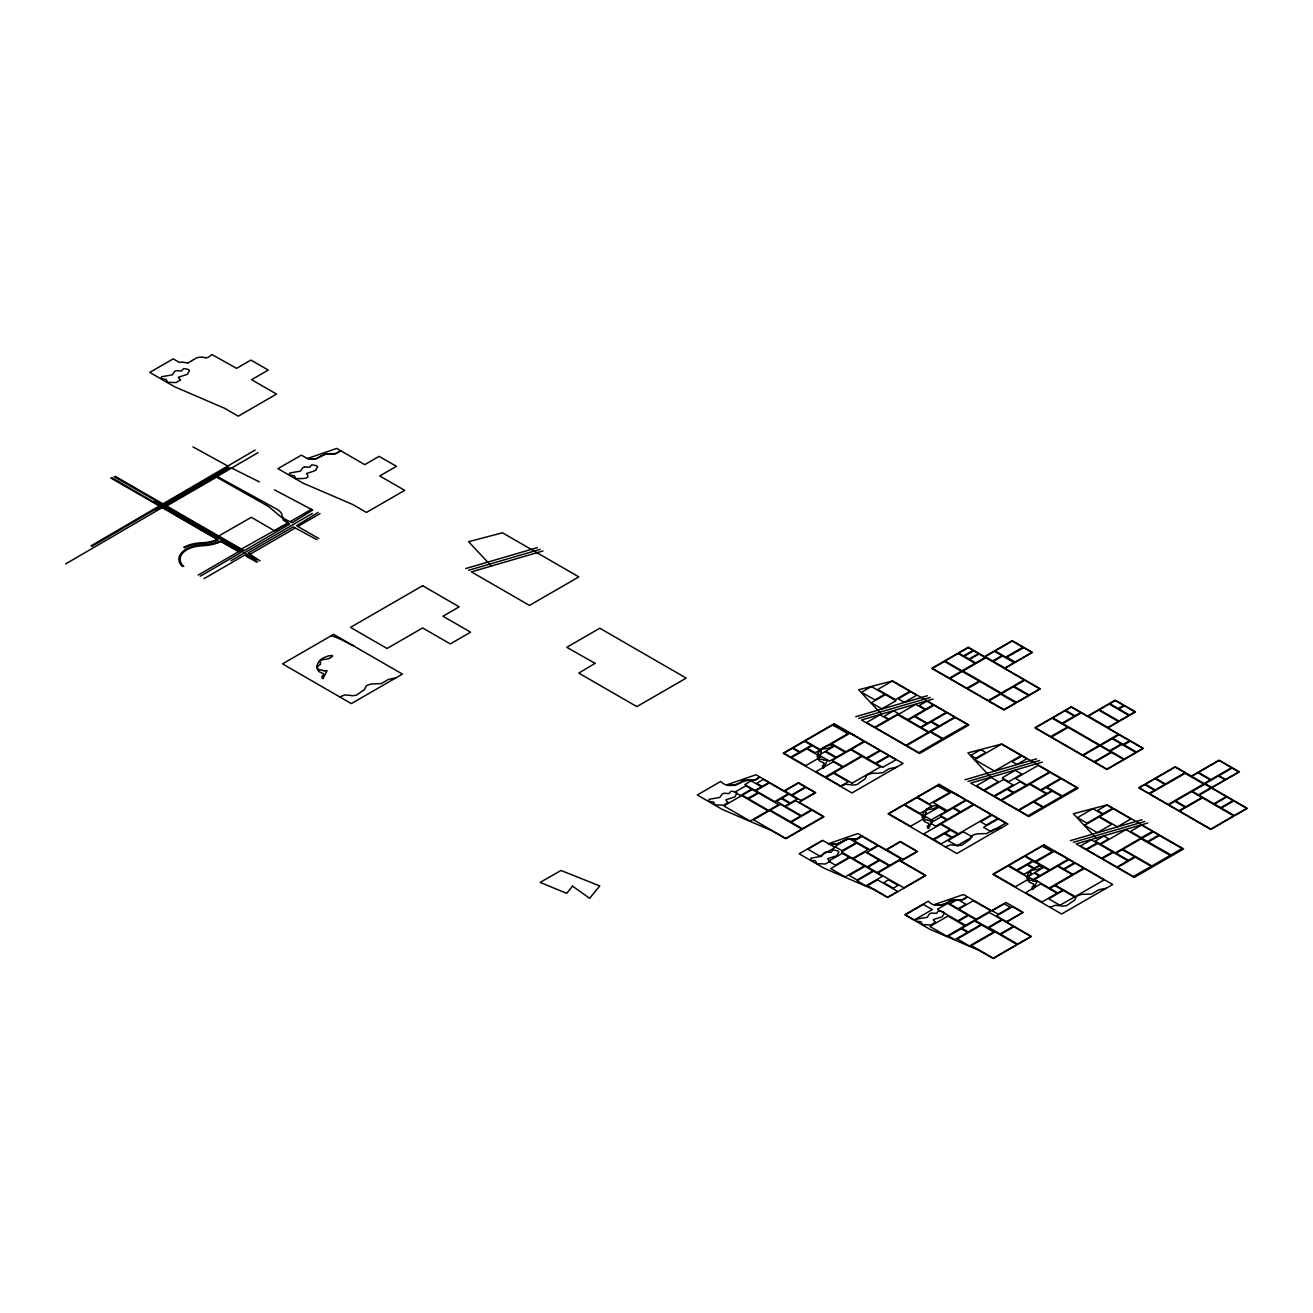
<?xml version="1.0" encoding="UTF-8"?>
<svg xmlns="http://www.w3.org/2000/svg" width="1313" height="1313" viewBox="0 0 1313 1313"><rect width="100%" height="100%" fill="white"/><g stroke="black" fill="none" stroke-linecap="round" stroke-linejoin="round"><path stroke-width="1.5" d="M315.793 469.759L317.664 466.854A5.728 3.315 0 0 0 316.925 466.115A4.53 2.61 0 0 0 315.793 465.491L311.755 464.818L310.41 466.378A3.66 2.117 0 0 1 309.704 467.231L306.668 467.1A2.019 1.165 0 0 0 305.699 466.919L304.567 467.034M315.678 470.3L313.019 471.416A7.583 4.382 0 0 0 311.033 472.056L306.618 473.468A5.318 3.069 0 0 0 307.029 474.37C311.296 479.426 299.922 478.49 297.132 478.572A2.872 1.658 0 0 1 295.244 478.277C294.654 474.567 293.882 476.012 289.927 475.076A3.283 1.904 0 0 1 289.484 474.387L289.467 473.812A4.234 2.445 0 0 1 289.878 472.992L300.496 471.121L302.351 468.364A3.758 2.166 0 0 1 304.55 467.001M329.793 658.026L332.632 656.188A2.495 1.444 0 0 0 332.091 655.433L328.316 655.926A25.817 14.903 0 0 1 326.051 656.812L324.59 657.337A14.18 8.19 0 0 0 321.094 659.438L319.995 660.39M830.374 747.376L833.213 745.538A2.495 1.444 0 0 0 832.672 744.783L828.897 745.275A25.817 14.903 0 0 1 826.632 746.161L825.171 746.687M935.299 807.955L938.139 806.116A2.495 1.444 0 0 0 937.597 805.361L933.822 805.854A25.817 14.903 0 0 1 931.557 806.74L930.113 807.265M1040.06 868.435L1042.899 866.596A2.495 1.444 0 0 0 1042.358 865.841L1038.583 866.334A25.817 14.903 0 0 1 1036.318 867.22L1034.857 867.745A14.18 8.19 0 0 0 1031.361 869.846L1030.262 870.798A25.587 14.771 0 0 0 1027.964 874.179L1027.718 874.688A20.844 12.03 0 0 0 1026.996 877.675M818.262 753.104L818.015 753.662A20.844 12.03 0 0 0 817.31 756.616M927.421 826.337L927.503 827.666A6.713 3.873 0 0 0 928.488 828.651L932.575 820.559L931.475 820.641A7.944 4.579 0 0 0 930.654 820.707M329.661 658.355L325.526 659.323A23.929 13.819 0 0 0 324.36 659.389L323.802 659.454M830.276 747.622L826.107 748.673A23.929 13.819 0 0 0 824.941 748.738L824.383 748.804A5.498 3.168 0 0 0 820.986 749.936M935.201 808.201L931.032 809.251A23.929 13.819 0 0 0 929.867 809.317L929.309 809.382A5.498 3.168 0 0 0 925.928 810.515L925.813 811.943M1039.962 868.681L1035.793 869.731A23.929 13.819 0 0 0 1034.611 869.797L1034.07 869.863A5.498 3.168 0 0 0 1030.672 870.995L1030.574 872.423M820.543 749.772L821.626 748.771A14.18 8.19 0 0 1 825.138 746.654M320.963 456.35L326.51 453.658L335.849 453.642L340.658 450.704L338.229 452.263M338.032 452.427L334.684 453.888L325.575 453.871L315.054 459.173L307.324 458.549L301.399 455.119L277.946 468.659L302.926 483.086L352.623 504.471L366.425 512.447L404.699 490.356L379.769 475.963L396.428 466.328L379.129 456.35L364.768 464.638L336.702 448.422L307.324 458.549L315.596 459.123L321.176 456.202M821.035 749.953L820.888 751.364M926.568 809.35L925.534 810.285A25.587 14.771 0 0 0 923.22 813.699L922.973 814.158A20.844 12.03 0 0 0 922.235 817.195M757.141 778.937C763.116 774.21 754.417 782.417 751.167 780.103M842.175 841.485L847.706 838.81L856.88 838.843L861.853 835.856L857.356 838.679L853.04 838.925M964.612 898.716C970.586 893.989 961.92 902.162 958.638 899.881M758.061 778.166C753.137 782.778 745.128 777.05 740.286 782.663M965.531 897.944C960.624 902.573 952.614 896.845 947.756 902.458M740.089 782.811L734.919 785.437L726.647 784.862L756.025 774.752L784.091 790.951L798.435 782.663L815.75 792.658L799.092 802.276L824.022 816.67L785.748 838.777L771.946 830.801L722.248 809.415L697.269 794.989L720.706 781.448C730.816 791.312 740.581 780.152 750.839 780.053M834.789 847.279L822.595 840.271L799.141 853.795L824.121 868.221L873.818 889.623L887.621 897.583L925.895 875.492L900.964 861.098L917.623 851.481L900.324 841.485L885.963 849.774L857.898 833.574L828.519 843.685C837.776 847.23 843.865 837.71 852.711 838.876M947.559 902.605L942.389 905.231L934.117 904.657L963.496 894.53L991.561 910.746L1005.922 902.458L1023.221 912.437L1006.562 922.071L1031.493 936.464L993.219 958.556L979.416 950.579L929.719 929.194L904.739 914.767L928.193 901.227C938.286 911.091 948.068 899.947 958.309 899.848M841.961 841.633L837.513 844.078L834.625 844.078M192.19 360.501L196.753 357.809A7.402 4.284 0 0 1 201.71 357.3M823.678 764.888A3.348 1.937 0 0 1 823.267 765.184L822.956 765.397A3.496 2.019 0 0 0 822.48 765.758L822.578 767.087A6.713 3.873 0 0 0 823.563 768.072L827.65 759.981L826.468 760.063A7.944 4.579 0 0 0 825.729 760.129M317.894 666.036L320.388 664.362A9.519 5.498 0 0 0 320.323 664.017L320.257 663.508A3.693 2.134 0 0 1 320.454 663.065L320.47 663.016A2.462 1.428 0 0 0 320.684 662.556L320.536 662.326M818.475 755.385L820.986 753.777A9.519 5.498 0 0 0 820.904 753.367L820.838 752.858A3.693 2.134 0 0 1 821.035 752.415L821.052 752.382A2.462 1.428 0 0 0 821.265 751.906L821.117 751.676M923.4 815.964L925.911 814.355A9.519 5.498 0 0 0 925.829 813.945L925.763 813.436A3.693 2.134 0 0 1 925.96 812.993L925.977 812.96A2.462 1.428 0 0 0 926.19 812.484M339.755 696.908L345.073 694.889L350.965 695.496A18.628 10.75 0 0 0 352.229 695.759L356.397 695.234L362.683 690.802A12.211 7.041 0 0 0 364.571 689.374L366.179 686.026A5.104 2.954 0 0 1 366.918 685.402L370.643 684.155A12.949 7.468 0 0 1 373.745 683.876L381.279 683.613L387.532 679.921A9.733 5.613 0 0 1 388.845 679.313L395.87 677.902M840.336 786.257L845.654 784.238L851.546 784.846A18.628 10.75 0 0 0 852.81 785.108L856.979 784.583L863.265 780.152A12.211 7.041 0 0 0 865.152 778.724L866.761 775.376A5.104 2.954 0 0 1 867.516 774.752L871.225 773.505A12.949 7.468 0 0 1 874.327 773.226L876.51 773.226M945.262 846.836L950.579 844.817L956.471 845.424A18.628 10.75 0 0 0 957.735 845.687L961.904 845.162L968.19 840.73A12.211 7.041 0 0 0 970.077 839.302L971.686 835.954A5.104 2.954 0 0 1 972.441 835.331L976.15 834.083A12.949 7.468 0 0 1 979.252 833.804L986.785 833.558L993.038 829.849A9.733 5.613 0 0 1 994.351 829.242L1001.392 827.83M1050.023 907.316L1055.34 905.297L1061.232 905.904A18.628 10.75 0 0 0 1062.496 906.167L1066.665 905.642L1072.951 901.21A12.211 7.041 0 0 0 1074.838 899.782L1076.447 896.434A5.104 2.954 0 0 1 1077.185 895.811L1080.911 894.563A12.949 7.468 0 0 1 1084.013 894.284L1091.546 894.038L1097.799 890.329A9.733 5.613 0 0 1 1099.112 889.722L1106.137 888.31M91.024 545.831L255.116 450.064M91.959 546.323L228.675 466.509L192.962 446.88M155.804 510.183L228.199 467.92M65.65 563.95L230.694 467.576L259.432 481.92M218.106 475.946L258.037 452.624M287.301 523.345L241.411 549.08M290.534 521.458L311.411 509.329M230.94 560.749L312.363 513.416M318.058 512.415L296.557 525.742L318.862 538.576M250.241 554.168L295.048 528.105M298.724 525.971L320.06 513.58M861.804 692.115L871.11 686.732M878.069 689.259L891.904 681.266M875.147 699.813L884.453 694.446M784.222 752.973L792.084 748.443M793.364 747.688L804.278 741.402M805.542 740.663L832.442 725.137L835.084 726.089A75.662 43.69 0 0 1 841.863 728.994L854.566 735.477M871.619 702.586L885.11 694.807M932.69 668.169L944.523 661.539M945.344 660.866L957.768 653.693M959.048 652.955L967.976 647.818M963.857 655.729L972.769 650.591M964.497 656.106L973.409 650.953M791.132 756.977L798.993 752.431M800.29 751.692L811.188 745.39M745.177 784.337L750.888 781.038M791.772 757.338L806.839 748.853M807.659 748.18L811.828 745.768M735.05 792.034L745.505 785.995M895.778 699.484L909.614 691.491M898.568 698.614L910.237 691.869M895.745 700.945L881.86 708.807M969.306 658.88L978.218 653.726M969.93 659.241L978.858 654.087M756.977 783.073L763.066 779.561M866.908 722.363L879.694 714.978M740.827 795.35L751.266 789.326M820.658 749.395L847.558 733.852M815.439 752.661L819.607 750.265M724.152 805.722L741.32 795.809M742.584 795.071L751.889 789.704M831.999 743.585L849.675 733.376M904.723 702.16L916.408 695.43M985.521 656.451L994.105 651.494M995.402 650.756L1011.896 641.22M755.418 790.262L761.13 786.963M762.426 786.208L768.515 782.696M949.644 677.968L961.018 671.403M962.314 670.648L974.722 663.492M976.002 662.753L984.914 657.6M884.338 716.176L893.332 710.99M950.3 678.329L962.052 671.55M963.332 670.812L985.571 657.977M756.173 790.557L769.139 783.073M819.279 754.893L824.794 751.692M826.074 750.954L834.132 746.309M748.115 798.255L757.42 792.888M748.771 798.632L758.651 793.134M805.952 765.528L820.559 757.109M887.883 719.705L874.688 727.156M889.164 718.966L898.141 713.763M875.722 727.468L897.435 714.929M898.699 714.19L915.407 704.539M1001.622 655.844L992.628 660.866M993.678 661.161L1002.262 656.205M919.461 705.393L926.568 701.29M1006.086 656.91L1022.581 647.391M1007.169 657.025L1023.697 647.703M829.849 760.998L835.363 757.798M836.644 757.059L844.702 752.415M845.999 751.66L863.675 741.468M832.54 760.194L850.414 749.871M851.694 749.116L864.315 741.829M816.226 771.453L833.328 761.786M907.94 719.524L924.647 709.873M933.051 705.032L925.534 709.201M785.059 790.771L798.123 783.221M908.612 719.885L914.111 716.717M915.374 715.979L933.691 705.409M978.94 681.299L966.778 688.16M967.812 688.455L979.58 681.66M1005.184 667.808L1013.767 662.852M1015.523 661.85L1031.558 652.577M775.015 801.439L787.997 793.955M776.836 801.143L780.989 798.747M782.269 798.009L788.588 794.365M791.903 794.726L804.984 787.176M792.478 795.136L805.624 787.537M825.5 776.804L842.142 767.202M843.406 766.464L861.279 756.14M750.445 820.904L767.613 810.991M768.876 810.236L778.297 804.803M834.247 772.504L861.935 756.518M826.222 777.247L833.542 773.242M753.892 819.64L769.336 810.728M770.616 809.973L780.086 804.508M879.497 750.593L866.449 757.946M920.873 726.975L926.371 723.791M927.651 723.069L945.967 712.483M867.532 758.258L880.153 750.97M785.174 805.969L789.343 803.556M790.623 802.817L796.925 799.174M921.513 727.353L930.556 722.134M931.836 721.395L946.624 712.861M785.814 806.33L795.333 800.848M814.799 792.839L801.209 800.503M906.233 745.078L927.946 732.539M938.253 726.581L928.816 731.866M939.55 725.843L954.321 717.308M875.804 763.034L888.425 755.746M906.873 745.439L929.899 732.145M931.163 731.407L954.945 717.686M876.46 763.411L889.082 756.124M988.508 700.403L1000.26 693.609M1001.54 692.87L1023.779 680.036M841.19 785.88L848.017 781.941M989.149 700.765L1000.342 694.314M1001.638 693.559L1013.144 686.912M1014.424 686.174L1024.435 680.397M880.202 767.055L852.104 783.122M895.712 759.948L882.681 767.317M790.82 821.643L800.29 816.177M801.587 815.439L811.106 809.957M791.476 822.036L811.746 810.334M919.084 752.497L942.11 739.203M967.172 724.743L942.98 738.546M1004.199 709.463L1015.392 702.997M1016.689 702.258L1028.194 695.595M1029.474 694.856L1039.486 689.079M786.077 838.219L801.504 829.307M802.785 828.552L823.054 816.85M808.119 849.002L822.611 840.632M971.095 755.205L980.466 749.789M976.101 758.093L985.472 752.694M975.034 759.439L1001.146 744.356M1035.744 727.648L1051.795 718.375M1053.092 717.653L1064.712 710.94M1065.992 710.202L1071.031 707.297M889.131 813.551L903.738 805.132M905.018 804.393L917.032 797.664M917.836 796.991L937.367 785.716M835.101 846.36L848.477 838.646M834.789 847.656L819.886 856.092M854.566 840.681L861.755 836.529M1062.43 723.036L1074.05 716.34M1080.369 712.68L1074.887 715.667M855.846 842.897L842.027 850.676M1063.054 723.414L1080.993 713.057M841.764 851.743L856.47 843.258M828.93 861.016L841.945 853.499M949.381 792.642L929.44 803.999M933.691 802.44L951.498 792.166M1067.157 727.254L1050.695 736.593M1051.746 736.888L1067.797 727.615M1088.559 715.946L1098.357 710.284M1099.638 709.545L1108.829 704.228M1110.092 703.489L1114.918 700.715M920.364 813.239L931.902 806.592M994.811 770.846L1020.923 755.779M1012.389 761.442L1021.58 756.14M835.774 864.955L848.789 857.438M831.031 868.435L849.56 857.734M924.204 815.471L938.779 807.265M976.577 785.699L990.659 777.575M852.99 858.226L867.696 849.741M853.647 858.604L864.857 852.137M1017.296 764.281L1026.487 758.98M910.894 826.107L925.484 817.687M870.224 849.708L877.412 845.572M867.351 852.104L878.036 845.949M1118.495 708.347L1123.321 705.573M1119.136 708.725L1124.437 705.869M1002.41 777.706L1014.933 770.485M931.574 819.722L945.672 811.582M947.592 810.466L965.4 800.191M940.485 815.307L952.631 808.299M953.895 807.561L966.023 800.553M984.044 789.999L998.11 781.875M984.701 790.377L1003.247 779.676M930.622 822.857L940.814 816.965M886.932 849.593L899.996 842.043M1008.991 781.514L1021.514 774.276M864.052 866.104L845.112 876.871M1015.885 778.264L1037.894 765.561M849.527 875.229L864.693 866.482M936.038 825.992L946.246 820.1M947.526 819.361L959.655 812.353M960.935 811.615L973.048 804.623M924.007 833.689L940.617 824.301M941.421 823.628L973.704 804.984M1108.221 727.287L1118.02 721.641M1119.3 720.903L1128.491 715.585M1129.754 714.846L1134.58 712.073M867.598 866.662L878.807 860.196M868.254 867.04L879.464 860.573M1012.832 785.207L993.843 795.99M994.926 796.285L1006.677 789.49M1007.974 788.752L1019.741 781.957M857.422 879.792L872.587 871.028M857.34 880.58L873.227 871.405M1001.13 799.863L1012.881 793.068M1025.929 785.535L1013.767 792.396M1027.209 784.797L1049.218 772.093M949.693 829.882L933.149 839.27M1001.77 800.241L1029.655 784.337M1030.459 783.648L1049.858 772.454M934.183 839.565L944.211 833.771M945.491 833.033L950.333 830.243M877.527 872.39L888.737 865.924M890.001 865.185L900.685 859.014M878.151 872.768L899.011 860.721M1082.88 754.877L1098.932 745.603M1100.212 744.865L1118.151 734.509M1083.52 755.238L1099.572 745.965M1100.852 745.226L1111.832 738.891M1113.112 738.136L1118.774 734.87M916.671 851.661L903.196 859.276M866.17 885.684L882.073 876.51M867.86 885.454L877.265 880.022M957.472 834.379L952.237 837.234M958.753 833.624L991.036 814.996M941.372 843.717L951.4 837.924M948.298 840.468L963.036 831.95M980.909 821.577L991.692 815.357M1040.963 789.72L1060.362 778.527M1041.603 790.081L1045.854 787.636M1047.134 786.897L1061.002 778.904M1110.01 750.527L1120.99 744.176M1110.65 750.888L1121.63 744.553M884.026 882.434L888.179 880.022M1123.6 744.192L1129.262 740.926M1094.468 761.556L1110.535 752.283M1124.24 744.569L1130.378 741.238M1095.108 761.934L1111.175 752.661M986.605 824.876L997.388 818.656M983.847 827.223L998.028 819.033M957.193 845.605L971.932 837.103M1018.527 809.908L1045.952 794.086M1047.216 793.331L1051.467 790.886M1019.151 810.285L1033.233 802.145M1034.513 801.406L1052.107 791.263M893.628 887.982L897.797 885.569M991.249 831.506L1005.446 823.3M1107.253 768.942L1123.304 759.669M1124.585 758.93L1135.564 752.595M1142.507 748.574L1136.434 751.922M1028.325 815.57L1042.407 807.446M1043.687 806.707L1061.281 796.548M1062.562 795.826L1076.43 787.816M887.933 897.025L897.321 891.609M904.066 887.719L924.926 875.673M905.691 914.587L922.99 904.608M1077.809 817.441L1092.629 808.89M1097.701 810.334L1106.58 805.214M1139.618 787.636L1144.46 784.829M1145.757 784.091L1154.767 778.888M1156.047 778.149L1174.889 767.268M914.669 919.757L931.967 909.778M993.892 874.048L1007.744 866.038M1009.04 865.3L1024.386 856.437M1025.666 855.699L1042.128 846.196L1044.754 847.148A75.662 43.69 0 0 1 1051.549 850.053L1064.252 856.536M937.728 909.039L947.231 903.557M1087.328 822.956L1102.165 814.388M1112.292 808.513L1103.018 813.715M1084.915 825.073L1098.62 817.146M1099.917 816.423L1112.948 808.89M950.103 903.738L957.259 899.602M1149.351 793.249L1154.209 790.442M1155.489 789.704L1164.5 784.501M1165.78 783.763L1184.638 772.881M1017.05 869.928L1032.395 861.049M1150.007 793.626L1184.802 773.538M1017.673 870.306L1026.75 865.054M1028.03 864.315L1033.036 861.426M1051.959 851.874L1035.104 861.443M1036.269 861.673L1054.076 851.382M958.457 908.547L965.613 904.411M959.097 908.924L973.114 900.833M930.244 926.289L947.658 916.244M1191.958 776.18L1197.538 772.963M1198.818 772.225L1218.792 760.687M1024.37 874.163L1033.446 868.927M1034.726 868.172L1039.732 865.3M1097.701 832.458L1111.422 824.548M1080.78 845.851L1091.087 839.893M1033.791 873.161L1028.21 876.378L1030.672 874.835A9.519 5.498 0 0 0 1030.59 874.425L1030.508 873.916A3.693 2.134 0 0 1 1030.721 873.473L1030.738 873.44A2.462 1.428 0 0 0 1030.951 872.964L1030.803 872.735M1035.071 872.423L1043.704 867.433M1117.626 826.648L1130.657 819.115M1015.638 886.603L1029.49 878.594M1095.469 840.927L1103.626 836.233M958.014 920.741L967.5 915.259M958.638 921.102L968.141 915.621M1033.397 879.382L1038.977 876.148M1040.257 875.41L1048.89 870.421M1050.17 869.698L1067.978 859.408M1086.343 849.068L1096.667 843.11M1034.808 879.3L1057.211 866.367M1058.475 865.628L1068.618 859.769M1086.983 849.429L1097.766 843.422M1204.382 783.352L1209.962 780.135M1211.243 779.397L1231.233 767.859M1100.278 843.701L1108.418 839.007M1168.472 804.278L1203.266 784.189M1100.901 844.078L1125.668 829.783M1169.095 804.656L1174.593 801.472M1175.874 800.733L1191.334 791.821M1192.631 791.083L1204.842 784.222M1205.498 783.451L1218.037 776.213M1219.317 775.474L1231.873 768.22M947.116 936.021L964.513 925.977M965.794 925.238L975.296 919.757M976.577 919.018L990.609 910.927M1063.94 868.779L1074.083 862.92M948.774 935.808L961.346 928.767M962.166 928.078L974.279 921.102M975.543 920.347L988.935 912.617M992.53 910.549L1003.936 903.968M1064.58 869.14L1075.183 863.232M1130.772 831.277L1141.243 825.237M1025.88 892.512L1040.487 884.076M1198.818 794.66L1210.57 787.866M1212.096 787.258L1224.635 780.02M1225.915 779.282L1238.471 772.028M1199.475 795.022L1211.226 788.243M998.553 914.029L1009.96 907.447M955.158 939.501L967.254 932.509M968.534 931.77L980.647 924.779M996.895 915.735L1012.274 906.856M1179.271 810.531L1184.786 807.347M1186.049 806.625L1201.51 797.697M957.637 938.779L981.271 925.14M1179.911 810.909L1202.15 798.074M1049.53 887.818L1071.933 874.868M1073.213 874.13L1083.356 868.287M1050.154 888.179L1054.897 885.651M1055.718 884.978L1083.996 868.664M1101.952 858.062L1112.259 852.121M1102.575 858.423L1113.358 852.416M1115.771 852.662L1140.521 838.367M1152.256 831.589L1141.358 837.694M1116.411 853.023L1121.975 849.823M1123.239 849.084L1140.931 838.876M1142.212 838.137L1153.372 831.9M987.95 927.52L1001.343 919.789M989.362 927.438L1001.983 920.15M1006.907 921.513L1022.269 912.633M1042.145 901.9L1056.735 893.464M1058.032 892.725L1062.283 890.263M1049.054 898.634L1062.923 890.624M1147.874 841.403L1158.558 835.232M1214.23 803.556L1225.997 796.761M1148.514 841.781L1159.198 835.61M1214.87 803.917L1226.621 797.139M969.765 945.787L993.416 932.148M971.718 945.409L994.811 932.066M1000.391 933.806L1013.012 926.535M1117.199 866.875L1127.522 860.934M1128.803 860.179L1134.366 856.979M1001.048 934.183L1013.652 926.896M1221.057 807.495L1232.825 800.717M1117.855 867.253L1135.006 857.34M1221.697 807.872L1233.465 801.078M1074.215 897.156L1059.903 905.231M1075.511 896.418L1103.79 880.087M1211.111 828.913L1233.35 816.079M1234.63 815.324L1246.382 808.545M1150.927 866.531L1133.365 876.51M1152.19 865.809L1169.883 855.584M1171.163 854.845L1181.848 848.674M993.531 957.998L1016.623 944.671M1017.903 943.916L1030.524 936.629M465.688 568.578L537.263 547.652M468.61 570.269L540.201 549.343M542.991 550.951L471.4 571.877L529.467 605.408L578.852 576.899L502.469 532.799L468.577 541.695L491.357 566.034M855.764 716.685L927.339 695.759M858.686 718.375L930.277 697.449M933.051 699.058L861.476 719.984L919.543 753.514L968.928 725.006L892.545 680.905L858.653 689.801L881.433 714.141M965.022 779.774L1036.614 758.832M967.96 781.465L1039.535 760.522M1042.325 762.131L970.734 783.057L1028.818 816.588L1078.186 788.079L1001.819 743.995L967.911 752.891L990.708 777.23M1070.44 840.632L1142.031 819.706M1073.378 842.322L1144.969 821.396M1147.743 823.005L1076.151 843.931L1134.235 877.461L1183.62 848.953L1107.236 804.853L1073.345 813.748L1096.125 838.088M187.792 362.782L187.07 362.897A2.101 1.215 0 0 1 186.413 362.897L184.952 362.585A9.027 5.219 0 0 0 182.113 362.142L179.142 362.273L173.218 358.859L149.764 372.4L174.76 386.826L224.457 408.212L238.244 416.188L276.518 394.081L251.587 379.687L268.262 370.069L250.947 360.074L236.586 368.362L212.115 354.625A12.687 7.336 0 0 0 210.113 355.889L209.949 356.086A5.991 3.463 0 0 1 205.96 357.858M979.022 654.038L984.914 657.222M969.092 658.945L964.497 656.467M962.216 671.485L978.94 680.922M874.95 699.878L861.804 692.476M907.775 719.59L898.699 714.551M1016.475 702.324L1001.638 693.937M804.442 741.336L811.188 745.029M1003.985 709.529L989.149 701.142M939.337 725.908L931.836 721.756M815.242 752.726L807.659 748.541M824.974 751.643L835.363 757.437M845.785 751.742L831.999 743.962M862.099 756.452L880.202 766.694M1118.955 734.804L1129.262 740.565M1121.811 744.487L1135.564 752.218M936.957 785.551L937.843 785.65M1050.023 772.389L1060.362 778.149M951.662 792.1L959.491 796.055M790.623 821.708L770.616 810.351M1052.271 791.197L1061.281 796.187M1033.397 802.095L1042.407 807.085M1018.33 809.973L1001.77 800.602M950.497 830.193L957.472 834.001M944.375 833.706L951.4 837.563M870.027 849.79L854.566 841.042M991.052 831.572L983.847 827.584M956.996 845.67L948.298 840.829M1091.251 839.828L1096.667 842.733M1141.095 838.81L1169.883 855.223M1159.379 835.544L1181.848 848.313M1033.2 861.361L1039.732 864.922M903.853 887.785L878.151 873.129M1034.529 868.238L1028.03 864.676M1043.884 867.368L1048.89 870.059M1170.966 854.911L1148.514 842.142M973.294 900.767L990.609 910.549M1041.931 901.965L1025.88 892.873M957.801 920.807L937.728 909.4M965.597 925.304L958.638 921.48M987.753 927.585L975.543 920.725M896.467 767.252L889.426 768.663A9.733 5.613 0 0 0 888.113 769.27L882.796 772.668L877.576 773.259M324.672 670.845L322.801 670.598M825.253 760.194L823.399 759.948M930.343 820.756L928.406 820.592M1035.087 881.236L1033.068 881.007M828.519 843.685L834.329 843.996M325.132 670.779A7.944 4.579 0 0 1 325.887 670.713L327.068 670.631L322.982 678.723A6.713 3.873 0 0 1 321.997 677.738L321.915 676.408A3.496 2.019 0 0 1 322.374 676.047L322.686 675.834A3.348 1.937 0 0 0 323.096 675.539M205.878 357.661L201.726 357.284M331.45 635.623L334.503 636.739A75.662 43.69 0 0 1 341.282 639.644L353.985 646.111M937.482 785.732L940.01 786.668A75.662 43.69 0 0 1 946.788 789.573L951.859 792.133M274.45 489.847L312.74 510.035L292.225 522.755L284.544 518.996A12.49 7.205 0 0 1 281.868 514.122A20.171 11.636 0 0 0 277.24 509.395L216.333 475.963M823.596 762.853L819.23 760.818L817.408 756.961M322.998 673.503L318.649 671.468L316.827 667.611M283.083 519.899L289.681 524.15L243.955 550.836L223.177 539.577M1012.536 641.22L1022.581 647.03M1023.861 647.769L1031.558 652.216M1115.558 700.715L1123.321 705.196M1124.601 705.934L1134.58 711.695M1219.432 760.687L1231.233 767.481M1232.513 768.22L1238.471 771.667M1110.092 703.866L1117.855 708.347M1119.136 709.086L1129.114 714.846M1109.469 704.228L1128.491 715.224M1219.317 775.852L1225.275 779.282M1218.677 776.213L1224.635 779.643M1099.638 709.906L1118.66 720.903M1007.169 657.403L1014.883 661.85M1098.997 710.284L1118.02 721.264M995.402 651.117L1005.446 656.91M994.745 651.494L1001.622 655.466M1002.902 656.205L1013.767 662.491M1198.818 772.586L1210.602 779.397M1198.178 772.963L1209.962 779.758M985.521 656.828L992.398 660.8M993.678 661.539L1004.543 667.808M1088.559 716.307L1107.581 727.287M1205.498 783.812L1211.456 787.258M1191.958 776.541L1203.742 783.352M968.617 647.818L972.769 650.214M974.049 650.953L978.218 653.365M986.211 657.977L1023.779 679.658M1025.076 680.397L1039.486 688.718M1071.671 707.297L1080.369 712.319M1081.633 713.057L1118.151 734.131M1130.542 741.303L1142.507 748.197M1175.529 767.268L1184.638 772.504M1205.022 784.288L1210.57 787.505M1211.866 788.243L1225.997 796.4M1227.261 797.139L1232.825 800.339M1234.105 801.078L1246.382 808.168M1185.442 773.538L1203.266 783.828M1065.992 710.579L1074.69 715.601M1065.352 710.94L1074.05 715.962M1113.112 738.513L1122.96 744.192M1124.24 744.947L1136.205 751.84M1112.472 738.891L1120.99 743.815M959.048 653.332L963.217 655.729M969.93 659.618L975.362 662.753M958.408 653.693L974.722 663.114M1014.424 686.535L1028.834 694.856M1013.784 686.912L1028.194 695.234M1192.631 791.444L1198.178 794.66M1199.475 795.399L1213.589 803.556M1214.87 804.295L1220.417 807.495M1221.697 808.234L1233.99 815.324M1191.974 791.821L1201.51 797.319M1202.79 798.074L1233.35 815.701M1053.092 718.014L1061.79 723.036M1063.054 723.775L1099.572 744.865M1100.852 745.603L1109.37 750.527M1110.65 751.266L1123.944 758.93M1052.435 718.375L1067.157 726.877M1068.454 727.615L1098.932 745.226M1100.212 745.965L1110.535 751.922M1111.816 752.661L1123.304 759.291M1156.047 778.511L1165.14 783.763M1155.407 778.888L1164.5 784.14M963.332 671.189L1000.9 692.87M945.344 661.227L961.674 670.648M980.22 681.66L1000.26 693.248M944.704 661.604L961.018 671.025M1000.982 694.314L1015.392 702.636M1175.874 801.111L1185.409 806.625M1145.757 784.452L1154.849 789.704M1175.233 801.472L1184.786 806.986M1145.117 784.829L1154.209 790.081M932.69 668.547L949.004 677.968M950.3 678.706L966.532 688.078M967.812 688.816L987.868 700.403M1035.744 728.026L1050.449 736.527M1051.746 737.266L1082.24 754.877M1083.52 755.615L1093.827 761.556M1095.108 762.295L1106.613 768.942M1139.618 787.997L1148.711 793.249M1150.007 793.988L1167.831 804.278M1169.095 805.017L1178.631 810.531M1179.911 811.286L1210.471 828.913M892.545 681.266L909.614 691.13M910.877 691.869L916.408 695.053M927.208 701.29L933.051 704.654M934.331 705.409L945.967 712.122M947.264 712.861L954.321 716.931M955.585 717.686L967.172 724.366M1001.786 744.356L1020.923 755.402M1022.22 756.14L1026.487 758.602M1038.534 765.561L1049.218 771.732M1061.643 778.904L1076.43 787.439M1107.22 805.214L1112.292 808.152M1113.588 808.89L1130.657 818.754M1141.883 825.237L1152.256 831.227M1153.536 831.966L1158.558 834.871M919.461 705.754L925.304 709.135M916.047 704.539L924.647 709.512M1097.701 810.712L1102.789 813.633M1012.389 761.819L1016.656 764.281M1093.269 808.89L1102.165 814.011M1130.772 831.638L1141.161 837.628M1142.212 838.498L1147.234 841.403M1126.308 829.783L1140.521 837.989M898.568 698.976L904.083 702.16M1099.917 816.784L1116.986 826.648M1099.26 817.146L1111.422 824.17M878.069 689.637L895.138 699.484M1047.134 787.275L1061.922 795.826M871.75 686.732L884.453 694.068M885.75 694.807L895.745 700.584M981.106 749.789L985.472 752.316M1046.494 787.636L1051.467 790.508M1015.573 770.485L1021.514 773.915M931.196 722.134L938.253 726.204M915.374 716.356L927.011 723.069M914.751 716.717L926.371 723.43M1030.459 784.025L1040.323 789.72M1041.603 790.459L1046.576 793.331M1029.819 784.403L1045.952 793.709M1015.885 778.642L1026.569 784.797M1020.382 781.957L1025.929 785.174M931.163 731.784L942.75 738.464M893.972 710.99L898.141 713.402M930.54 732.145L942.11 738.825M971.095 755.566L975.461 758.093M908.612 720.263L920.232 726.975M921.513 727.714L928.586 731.801M1077.809 817.818L1086.688 822.956M898.076 714.929L927.946 732.162M975.034 759.8L994.171 770.846M1104.266 836.233L1108.418 838.63M1084.915 825.434L1097.061 832.458M1002.41 778.084L1008.351 781.514M871.619 702.964L881.63 708.741M1003.887 779.676L1012.832 784.846M1123.239 849.462L1151.55 865.809M1122.615 849.823L1134.366 856.601M1135.647 857.34L1150.927 866.17M1034.513 801.783L1043.047 806.707M991.299 777.575L998.11 781.514M884.338 716.537L888.524 718.966M880.334 714.978L887.883 719.327M1007.974 789.113L1013.538 792.33M1007.317 789.49L1012.881 792.707M1095.469 841.305L1099.638 843.701M1100.901 844.456L1115.131 852.662M1116.411 853.401L1128.162 860.179M1097.947 843.488L1112.259 851.743M1113.522 852.482L1127.522 860.557M866.908 722.724L874.442 727.09M875.722 727.829L905.593 745.078M906.873 745.817L918.444 752.497M976.577 786.06L983.404 789.999M984.701 790.754L993.646 795.908M994.926 796.646L1000.49 799.863M1019.151 810.646L1027.685 815.57M1080.78 846.212L1085.703 849.068M1086.983 849.806L1101.312 858.062M1102.575 858.8L1116.559 866.875M1117.855 867.614L1133.135 876.444M850.315 733.376L863.675 741.09M864.955 741.829L879.497 750.232M880.793 750.97L888.425 755.385M889.722 756.124L895.712 759.587M952.138 792.166L965.4 799.814M966.663 800.553L973.048 804.245M974.344 804.984L991.036 814.618M992.333 815.357L997.388 818.278M998.668 819.033L1005.446 822.939M1054.716 851.382L1067.978 859.047M1069.258 859.769L1074.083 862.559M1075.363 863.298L1083.356 867.909M1084.636 868.664L1103.79 879.71M833.082 725.137L847.558 733.491M938.007 785.716L949.381 792.281M1042.768 846.196L1051.959 851.497M1058.475 865.989L1063.3 868.779M1064.58 869.518L1072.573 874.13M980.909 821.954L985.965 824.876M1057.851 866.367L1071.933 874.507M953.895 807.922L960.295 811.615M851.694 749.493L866.235 757.88M867.532 758.619L875.164 763.034M876.46 763.772L882.451 767.235M953.271 808.299L959.655 811.976M851.054 749.871L861.279 755.779M933.691 802.817L946.952 810.466M1025.666 856.06L1034.857 861.377M1036.269 862.034L1049.53 869.698M834.773 746.309L844.702 752.037M1025.026 856.437L1032.395 860.688M938.943 807.331L945.672 811.204M917.836 797.352L929.21 803.917M917.196 797.73L931.902 806.215M1027.39 865.054L1033.446 868.55M940.485 815.668L946.886 819.361M941.454 816.965L946.246 819.722M826.074 751.331L836.004 757.059M1035.071 872.784L1039.617 875.41M963.676 831.95L971.932 836.726M805.542 741.041L820.018 749.395M1034.431 873.161L1038.977 875.787M1055.718 885.356L1074.871 896.418M1055.061 885.717L1062.283 889.886M1063.563 890.624L1074.215 896.779M812.468 745.768L819.607 749.887M832.54 760.555L842.765 766.464M833.509 761.852L842.142 766.825M941.421 823.99L958.113 833.624M940.781 824.367L949.693 829.504M819.279 755.254L829.209 760.998M905.018 804.754L919.724 813.239M924.204 815.833L930.933 819.722M1034.808 879.677L1048.89 887.818M1050.154 888.556L1057.375 892.725M807.019 748.919L820.559 756.731M904.378 805.132L925.484 817.31M1009.04 865.661L1016.41 869.928M1017.673 870.667L1023.713 874.163M1028.21 876.756L1032.757 879.382M1041.127 884.076L1056.735 893.086M1008.384 866.038L1029.49 878.233M930.622 823.218L935.398 825.992M945.491 833.41L951.991 837.169M793.364 748.065L799.65 751.692M792.724 748.443L798.993 752.054M834.247 772.865L851.874 783.04M833.706 773.291L848.017 781.563M1049.054 899.011L1059.706 905.149M784.222 753.35L790.492 756.977M791.772 757.716L805.312 765.528M816.226 771.831L824.859 776.804M826.222 777.608L840.55 785.88M889.131 813.929L910.237 826.107M924.007 834.05L932.903 839.204M934.183 839.926L940.732 843.717M993.892 874.409L1014.998 886.603M798.764 783.221L804.984 786.815M806.264 787.537L814.799 792.478M900.636 842.043L916.671 851.3M1012.914 906.856L1022.269 912.272M1004.576 903.968L1009.96 907.086M785.059 791.148L791.263 794.726M886.932 849.954L902.95 859.211M992.53 910.927L997.913 914.029M792.478 795.497L801.012 800.438M763.706 779.561L768.515 782.335M769.779 783.073L787.997 793.577M789.228 794.365L796.925 798.813M862.395 836.529L877.412 845.195M878.676 845.949L900.685 858.653M996.895 916.113L1006.267 921.513M795.973 800.848L811.106 809.579M812.386 810.334L823.054 816.489M899.651 860.721L924.926 875.311M989.575 912.617L1001.343 919.412M1002.623 920.15L1013.012 926.157M1014.293 926.896L1030.524 936.267M756.977 783.434L761.786 786.208M782.269 798.37L789.983 802.817M957.899 899.602L965.613 904.05M751.528 781.038L761.13 786.585M781.629 798.747L789.343 803.195M849.117 838.646L855.846 842.519M857.11 843.258L867.696 849.38M867.351 852.482L889.361 865.185M865.497 852.137L878.807 859.818M880.104 860.573L888.737 865.546M776.836 801.521L784.534 805.969M785.814 806.707L800.946 815.439M780.726 804.508L800.29 815.816M745.177 784.714L754.778 790.262M756.173 790.918L774.375 801.439M746.145 785.995L751.266 788.965M752.53 789.704L757.42 792.527M758.816 793.2L778.297 804.442M950.103 904.099L957.801 908.547M959.097 909.302L975.936 919.018M947.871 903.557L967.5 914.882M968.781 915.621L975.296 919.379M316.909 539.709L293.209 526.858L248.075 553.101L260.089 560.864M989.362 927.815L999.751 933.806M1001.048 934.561L1017.263 943.916M995.451 932.066L1016.623 944.293M974.919 921.102L980.647 924.401M981.911 925.14L993.416 931.77M835.101 846.737L841.83 850.611M791.476 822.398L802.145 828.552M769.976 810.728L801.504 828.93M841.764 852.121L852.35 858.226M853.647 858.981L866.957 866.662M868.254 867.417L876.887 872.39M742.584 795.448L747.474 798.255M748.771 798.993L768.236 810.236M850.2 857.734L864.052 865.727M865.333 866.482L872.587 870.667M873.867 871.405L882.073 876.148M888.819 880.022L897.797 885.208M842.585 853.499L848.789 857.077M741.976 795.809L767.613 810.613M735.05 792.396L740.187 795.35M948.298 916.244L964.513 925.599M923.63 904.608L931.967 909.417M884.026 882.796L892.988 887.982M962.166 928.455L967.894 931.77M877.905 880.022L897.321 891.232M961.526 928.833L967.254 932.132M808.119 849.363L819.657 856.027M828.93 861.377L835.134 864.955M753.892 820.018L785.437 838.219M867.86 885.815L887.293 897.025M971.718 945.77L992.891 957.998M849.527 875.607L856.782 879.792M857.34 880.957L865.53 885.684M957.637 939.156L969.125 945.787M724.152 806.1L749.805 820.904M948.774 936.185L954.502 939.501M831.031 868.796L844.883 876.805M930.244 926.666L946.476 936.021M905.691 914.964L914.029 919.757M115.265 476.34L243.348 550.196M114.198 476.734L221.208 538.445M154.409 501.041L256.068 559.65M111.868 477.62L218.335 539.922A31.118 17.972 0 0 1 201.611 543.533A27.212 15.707 0 0 0 184.608 547.849M257.758 561.734L244.727 555.054L212.887 573.551A552.034 318.714 0 0 1 204.007 578.606M110.817 478.014L217.285 539.413M246.565 556.302L256.708 562.145M1033.265 883.912L1028.916 881.876L1027.094 878.02M928.521 823.432L924.27 821.495L922.333 817.539M1032.839 880.76L1031.772 880.268A7.648 4.415 0 0 0 1031.017 880.334L1030.377 880.399A1.789 1.034 0 0 1 1029.622 880.35A2.117 1.231 0 0 1 1029.08 880.137A5.81 3.348 0 0 1 1028.013 879.004M823.153 759.702L822.086 759.209A7.648 4.415 0 0 0 821.347 759.275L820.707 759.341A1.789 1.034 0 0 1 819.936 759.291A2.117 1.231 0 0 1 819.394 759.078A5.81 3.348 0 0 1 818.327 757.946M928.094 820.28L926.896 819.788A7.648 4.415 0 0 0 926.272 819.854L925.501 819.919A1.789 1.034 0 0 1 924.861 819.87A2.117 1.231 0 0 1 924.319 819.657A5.81 3.348 0 0 1 923.252 818.524M322.571 670.352L321.504 669.86A7.648 4.415 0 0 0 320.766 669.925L320.126 669.991A1.789 1.034 0 0 1 319.354 669.942A2.117 1.231 0 0 1 318.813 669.728M320.306 662.015L320.454 660.603A5.498 3.168 0 0 1 323.819 659.487M817.851 756.977L817.917 756.025A2.724 1.576 0 0 1 818.278 755.533M823.743 763.001A3.578 2.068 0 0 1 823.924 764.593M818.294 753.12A25.587 14.771 0 0 1 820.51 749.772M818.163 757.716A7.993 4.612 0 0 1 817.851 756.977M1033.429 884.059A3.578 2.068 0 0 1 1033.61 885.651M1027.964 876.608A2.724 1.576 0 0 0 1027.603 877.084L1027.537 878.036A7.993 4.612 0 0 0 1027.833 878.774M1035.399 881.204A7.944 4.579 0 0 1 1036.154 881.121L1037.336 881.039L1033.249 889.131A6.713 3.873 0 0 1 1032.264 888.146L1032.166 886.817A3.496 2.019 0 0 1 1032.642 886.456L1032.954 886.242A3.348 1.937 0 0 0 1033.364 885.947M928.668 823.579A3.578 2.068 0 0 1 928.865 825.171M926.601 809.366A14.18 8.19 0 0 1 930.064 807.232M923.203 816.112A2.724 1.576 0 0 0 922.842 816.604L922.776 817.556A7.993 4.612 0 0 0 923.088 818.294M927.405 826.337A3.496 2.019 0 0 1 927.881 825.975L928.209 825.762A3.348 1.937 0 0 0 928.603 825.467M192.043 360.451A17.184 9.93 0 0 1 187.89 362.864M323.162 673.651A3.578 2.068 0 0 1 323.343 675.243M316.728 667.267A20.844 12.03 0 0 1 317.451 664.394M317.697 663.771A25.587 14.771 0 0 1 319.929 660.423M317.697 666.183A2.724 1.576 0 0 0 317.336 666.676L317.27 667.628A7.993 4.612 0 0 0 317.582 668.366M318.764 669.745A5.81 3.348 0 0 1 317.746 668.596M182.523 566.592A24.487 14.131 0 0 1 201.792 545.092A33.843 19.547 0 0 0 220.387 541.005L240.952 552.445L208.865 571.253A546.372 315.448 0 0 1 200.216 576.177M183.771 566.395A23.24 13.425 0 0 1 201.874 545.814A35.09 20.253 0 0 0 221.109 541.596L238.556 551.673L206.863 570.105A543.549 313.807 0 0 1 198.132 575.061M183.738 547.34A28.443 16.429 0 0 1 201.529 542.811A29.887 17.25 0 0 0 217.367 539.462M180.505 379.9L176.106 382.575L168.95 382.313A2.872 1.658 0 0 1 167.079 382.017C166.554 378.242 165.75 379.736 161.762 378.817A3.283 1.904 0 0 1 161.318 378.128L161.286 377.537A4.234 2.445 0 0 1 161.712 376.716L172.315 374.862L174.186 372.104A3.758 2.166 0 0 1 176.369 370.742L177.518 370.66A2.019 1.165 0 0 1 178.502 370.84L181.522 370.955A3.66 2.117 0 0 0 182.228 370.118L183.59 368.559L187.611 369.232A4.53 2.61 0 0 1 188.76 369.839A5.728 3.315 0 0 1 189.482 370.594L187.332 374.353L184.838 375.157A7.583 4.382 0 0 0 182.868 375.797L178.437 377.208A5.318 3.069 0 0 0 178.847 378.111L180.505 379.9M728.009 802.489L723.594 805.164L716.455 804.902A2.872 1.658 0 0 1 714.567 804.59C714.042 800.832 713.238 802.325 709.25 801.406A3.283 1.904 0 0 1 708.807 800.717L708.79 800.126A4.234 2.445 0 0 1 709.201 799.305L719.803 797.451L721.674 794.693A3.758 2.166 0 0 1 723.873 793.331L725.022 793.249A2.019 1.165 0 0 1 725.991 793.429L729.027 793.544A3.66 2.117 0 0 0 729.733 792.707L731.078 791.148L735.099 791.821A4.53 2.61 0 0 1 736.248 792.428A5.728 3.315 0 0 1 736.987 793.167L734.82 796.942L732.342 797.746A7.583 4.382 0 0 0 730.356 798.386L725.925 799.798A5.318 3.069 0 0 0 726.352 800.7L728.009 802.489M829.882 861.312L825.483 863.987L818.327 863.708A2.872 1.658 0 0 1 816.44 863.412C815.833 859.736 815.094 861.147 811.122 860.228A3.283 1.904 0 0 1 810.695 859.539L810.663 858.948A4.234 2.445 0 0 1 811.089 858.128L821.692 856.273L823.563 853.516A3.758 2.166 0 0 1 825.746 852.153L826.895 852.055A2.019 1.165 0 0 1 827.879 852.235L830.899 852.367A3.66 2.117 0 0 0 831.605 851.53L832.951 849.954L836.988 850.643A4.53 2.61 0 0 1 838.121 851.251A5.728 3.315 0 0 1 838.859 851.989L836.709 855.764L834.215 856.568A7.583 4.382 0 0 0 832.245 857.192L827.814 858.62A5.318 3.069 0 0 0 828.224 859.523L829.882 861.312M935.48 922.268L931.065 924.959L923.925 924.68A2.872 1.658 0 0 1 922.038 924.385C921.414 920.692 920.676 922.103 916.72 921.184A3.283 1.904 0 0 1 916.277 920.495L916.261 919.921A4.234 2.445 0 0 1 916.671 919.1L927.29 917.229L929.144 914.472A3.758 2.166 0 0 1 931.344 913.109L932.493 913.027A2.019 1.165 0 0 1 933.461 913.208L936.497 913.339A3.66 2.117 0 0 0 937.203 912.486L938.549 910.927L942.57 911.599A4.53 2.61 0 0 1 943.719 912.207A5.728 3.315 0 0 1 944.457 912.962L942.291 916.72L939.813 917.524A7.583 4.382 0 0 0 937.827 918.164L933.412 919.576A5.318 3.069 0 0 0 933.822 920.479L935.48 922.268M572.517 886.144L566.707 893.349L540.168 882.385L560.979 870.486L599.778 885.93L589.635 898.289L572.517 886.144M595.084 663.36L578.77 673.093L636.838 706.624L686.223 678.115L599.795 628.221L566.773 647.293L595.084 663.36M216.596 477.144L164.453 507.245L216.185 537.444L251.325 517.306L274.712 530.879L288.351 523.034L268.459 506.457L216.596 477.144M333.617 634.36L282.525 663.869L351.342 703.604L402.451 674.111L333.617 634.36M422.638 585.729L350.505 627.368L387.056 648.491L422.638 627.942L450.277 643.912L470.596 632.177L442.941 616.224L459.189 606.836L422.638 585.729M834.215 723.709L783.106 753.219L851.924 792.954L903.032 763.46L834.215 723.709M968.305 647.26L931.738 668.366L1003.887 710.005L1040.438 688.898L1004.872 668.366L1032.51 652.397L1012.208 640.678L984.553 656.631L968.305 647.26M1071.342 706.739L1034.792 727.845L1106.925 769.5L1143.475 748.394L1107.909 727.845L1135.548 711.892L1115.246 700.157L1087.591 716.127L1071.342 706.739M939.14 784.288L888.031 813.797L956.865 853.532L1007.957 824.039L939.14 784.288M1175.217 766.71L1138.65 787.816L1210.783 829.471L1247.35 808.348L1211.784 787.816L1239.423 771.863L1219.104 760.129L1191.465 776.098L1175.217 766.71M1043.884 844.768L992.776 874.277L1061.61 914.012L1112.718 884.519L1043.884 844.768"/></g></svg>
